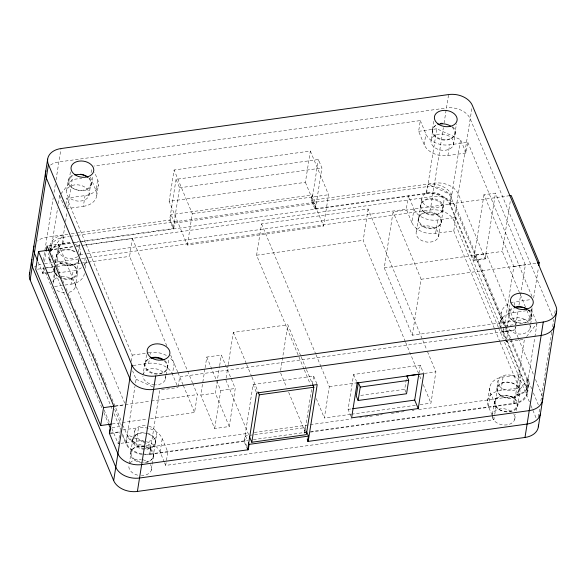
<?xml version="1.0" encoding="UTF-8"?>
<svg xmlns="http://www.w3.org/2000/svg" width="586" height="586" viewBox="0 0 586 586"><rect width="100%" height="100%" fill="white"/><g stroke="black" fill="none" stroke-linecap="round" stroke-linejoin="round"><path stroke-width="0.44" stroke-dasharray="2.93 2.2" d="M43.291 260.411L53.209 197.76M54.059 192.391L55.333 184.341M56.044 179.865L61.01 148.544M43.708 266.96L42.727 273.12L54.234 271.516L54.93 267.113M44.543 261.671L46.074 251.987M48.228 272.827L42.917 273.567L43.767 268.198L102.14 408.435M49.656 248.347L50.081 245.659M50.162 250.5L50.586 247.812M54.234 271.516L49.407 259.92L49.978 256.346M50.828 250.976L63.427 235.067A19.118 13.449 9 0 0 50.828 250.976L57.633 208.015M58.336 203.54L59.611 195.49L72.21 179.58L81.732 178.254M111.933 408.589L50.198 260.287L50.484 258.492M54.337 268.117L54.623 266.33M55.333 261.854L56.468 254.69M66.672 190.26L68.372 179.521M55.633 262.711L58.556 244.223L47.935 245.702M53.421 283.148L54.981 273.303L54.425 271.963L54.989 268.388M54.989 269.377L53.004 281.903A11.471 8.072 9 0 1 60.072 276.687M69.163 179.88L70.437 171.823M57.567 255.13L58.703 247.973M65.896 204.389L66.885 198.127L85.051 195.599A19.118 13.449 9 0 0 97.65 179.69L94.522 172.159M49.773 251.255A19.118 13.449 9 0 1 62.006 244.01L64.987 225.222M65.551 221.64L66.965 212.689M67.822 207.319L72.21 179.58M50.564 251.614A19.118 13.449 9 0 1 62.797 244.377L63.933 237.213L69.338 236.458M64.965 285.038L71.023 284.195L73.147 270.769A19.118 13.449 9 0 0 81.483 267.714M59.611 195.49L65.185 208.865L83.351 206.338L85.051 195.599M78.473 252.222L79.894 243.271M91.094 172.57L91.797 168.094M76.561 273.515A11.471 8.072 9 0 0 62.109 262.792A11.471 8.072 9 0 0 57.684 276.145A11.471 8.072 9 0 0 76.561 273.515L78.685 260.089M88.896 195.658A11.471 8.072 9 0 0 74.444 184.927A11.471 8.072 9 0 0 70.012 198.288A11.471 8.072 9 0 0 88.896 195.658L90.596 184.912M79.879 255.906L80.304 253.218M75.228 287.301L77.352 273.874M91.387 185.279L92.947 175.434M84.047 265.597L85.461 256.653M83.351 206.338A19.118 13.449 9 0 0 95.95 190.428L97.65 179.69M85.219 268.227L86.494 260.177A19.118 13.449 9 0 1 84.362 265.062M96.697 195.739L98.397 185M166.805 345.821L129.579 256.382L132.414 238.48L81.864 245.527M164.285 462.068L160.11 452.033A19.118 13.449 9 0 0 136.37 441.185L118.204 443.712L118.907 439.244M119.053 438.343L120.328 430.292M131.242 361.379L132.231 355.116L66.885 198.127M142.259 454.472A19.118 13.449 9 0 1 125.895 443.668L134.97 386.394M135.534 382.812L136.106 379.237L132.619 370.872M141.856 453.806A19.118 13.449 9 0 1 126.32 443.141L127.448 435.984L123.272 425.949M169.127 201.328L174.093 170.006L310.353 151.027L328.548 194.735L323.589 226.057L187.322 245.036L169.127 201.328L305.394 182.349L310.353 151.027M130.825 451.865L132.956 438.438M144.859 363.269L143.16 374.007A11.471 8.072 9 0 1 152.382 368.55A11.471 8.072 9 0 1 163.934 373.157M129.264 463.863L131.249 451.337A11.471 8.072 9 0 1 144.918 446.32M145.284 362.734L146.559 354.684M133.681 437.984L134.817 430.827M176.056 179.338L169.61 220.058L173.134 228.533L179.587 187.813L176.056 179.338L318.374 159.517L321.904 167.992L315.458 208.711L311.928 200.236L318.374 159.517M80.077 241.498L173.742 228.452L170.218 219.977L171.068 214.608L312.17 194.955L315.7 203.423L314.85 208.792L426.586 193.234A19.118 13.449 9 0 1 450.319 204.082L473.81 260.499L485.311 258.895L486.168 253.526L474.66 255.13L473.81 260.499M136.37 441.185L138.494 427.758A19.118 13.449 9 0 1 162.234 438.606L167.801 451.989L165.677 465.416L493.917 419.693L494.628 415.218M133.132 365.496L148.705 363.327L149.555 357.958M150.119 354.376L150.404 352.582A19.118 13.449 9 0 1 166.995 355.812M173.742 228.452L174.591 223.083L171.068 214.608M144.742 454.721A19.118 13.449 9 0 0 149.635 454.516L159.839 390.086L178.012 387.551M142.676 453.938A19.118 13.449 9 0 0 150.053 453.989L151.188 446.832L248.083 433.332M153.049 457.263L155.18 443.836M165.384 379.406L165.948 375.824M166.094 374.93L167.083 368.66M155.29 443.236L156.425 436.072M151.342 470.155L152.192 464.786M152.338 463.892L153.473 456.736M167.501 368.133L169.061 358.288M187.322 245.036L192.289 213.714L174.093 170.006M160.11 452.033L162.234 438.606M176.965 385.046L172.438 374.176L174.137 363.437A19.118 13.449 9 0 0 169.515 357.541M178.151 386.657L179.712 376.813L507.952 331.097L502.378 317.715A19.118 13.449 9 0 1 509.776 303.182M150.595 418.602L194.552 412.478L197.387 394.583L192.823 383.61M205.115 367.678L206.799 357.064L221.332 355.035L235.257 388.489L229.236 426.52L214.696 428.549L200.778 395.096L204.975 368.565M229.236 426.52L215.311 393.074L219.516 366.536M219.655 365.649L221.332 355.035M214.696 428.549L220.724 390.51L206.799 357.064M226.093 378.021L228.079 365.496M228.218 364.602L233.323 332.379L287.829 324.791L300.823 356.01M303.988 369.07L256.587 255.203L261.554 223.881L368.14 209.034L426.776 349.893M316.88 383.801L313.671 376.095L253.108 384.533L244.113 441.361L246.999 448.29M246.962 446.671L244.714 441.273L245.563 435.903L253.657 434.775M280.599 370.433L287.829 324.791M314.85 208.792L311.32 200.324L312.17 194.955M254.558 434.651L304.918 427.641L304.068 433.01L305.877 432.754M304.669 432.922L311.671 388.723M312.389 384.211L313.671 376.095M350.545 414.346L324.351 417.994L329.317 386.672L321.238 367.268M405.307 341.572L363.181 240.363L368.14 209.034M350.97 416.309L348.084 409.372L353.607 374.469L420.228 365.195L423.436 372.894M532.081 307.928L530.367 318.755L412.273 335.207L384.24 267.861L393.096 211.927L509.388 195.731M411.863 222.563L406.288 209.187L408.413 195.761L413.987 209.143L411.863 222.563A19.118 13.449 9 0 0 435.596 233.418L453.769 230.884L455.893 217.457L437.727 219.992A19.118 13.449 9 0 1 413.987 209.143M420.323 120.584L425.89 133.967A19.118 13.449 9 0 0 449.63 144.815L467.796 142.288L466.097 153.027L447.931 155.554A19.118 13.449 9 0 1 424.191 144.705L418.624 131.33L420.323 120.584L93.899 166.05M424.191 144.705L425.89 133.967M416.368 231.294L418.499 217.867M432.527 129.264L433.808 121.214M418.917 217.34L422.067 197.357M431.252 139.475L432.951 128.737M81.828 241.725L426.161 193.761L427.297 186.604A19.118 13.449 9 0 1 451.037 197.453L505.205 327.574M426.586 193.234L436.79 128.795L460.53 139.644L466.097 153.027M88.904 257.554L430.314 210L443.353 127.667M444.063 123.192L446.188 109.772M50.543 165.025A19.118 13.449 9 0 1 58.878 161.963L446.473 107.978L448.598 94.558M412.273 335.207L421.129 279.273L393.096 211.927M405.944 392.268L404.706 389.294L406.552 377.662M435.596 233.418L437.727 219.992M447.931 155.554L449.63 144.815M442.54 209.766A11.156 7.845 9 0 0 428.483 199.335A11.156 7.845 9 0 0 424.183 212.322A11.156 7.845 9 0 0 442.54 209.766L443.668 202.61A11.156 7.845 9 0 0 429.619 192.179A11.156 7.845 9 0 0 425.311 205.166A11.156 7.845 9 0 0 443.668 202.61M438.592 236.685A11.471 8.072 9 0 0 424.139 225.962A11.471 8.072 9 0 0 419.715 239.322A11.471 8.072 9 0 0 438.592 236.685L440.716 223.266A11.471 8.072 9 0 0 426.264 212.535A11.471 8.072 9 0 0 421.839 225.896A11.471 8.072 9 0 0 440.716 223.266M454.751 134.663L456.45 123.924M441.141 222.731A11.471 8.072 9 0 0 426.689 212.007A11.471 8.072 9 0 0 422.257 225.361A11.471 8.072 9 0 0 441.141 222.731L443.265 209.312A11.471 8.072 9 0 0 428.813 198.581A11.471 8.072 9 0 0 424.381 211.942A11.471 8.072 9 0 0 443.265 209.312M453.469 144.874A11.471 8.072 9 0 0 439.017 134.15A11.471 8.072 9 0 0 434.592 147.504A11.471 8.072 9 0 0 453.469 144.874L455.175 134.135M418.953 373.245L420.228 365.195M310.441 431.648L513.424 403.38A19.118 13.449 9 0 0 526.023 387.463L449.902 204.609L451.037 197.453M450.319 204.082L460.53 139.644M498.276 327.105L454.047 220.856L471.906 108.088M420.103 404.655L430.944 403.146L435.903 371.824L427.128 350.736M483.97 194.72L473.62 260.052L485.127 258.448L495.478 193.116L483.97 194.72L513.856 266.527L504.502 325.589M525.459 306.969L502.334 251.409L510.472 199.987M487.603 401L489.728 387.58M499.931 323.142L501.631 312.404M488.35 406.31L490.475 392.891A19.118 13.449 9 0 1 503.074 376.981L521.24 374.447L519.115 387.873L500.949 390.401A19.118 13.449 9 0 0 488.35 406.31L491.83 414.676M500.678 328.453L502.378 317.715M310.404 432.124L514.215 403.739A19.118 13.449 9 0 0 526.814 387.829L503.323 331.412L504.033 326.937M503.938 329.171L503.513 331.859L515.021 330.255L515.724 325.779M492.489 414.148L494.613 400.721M508.648 312.126L509.783 304.962M497.045 387.375L498.181 380.211M495.404 401.088L497.529 387.661M507.74 323.223L509.439 312.485M494.767 414.324L496.042 406.266L490.475 392.891M514.215 403.739L524.419 339.301L506.253 341.836L507.952 331.097M500.949 390.401L503.074 376.981M500.107 326.688A19.118 13.449 9 0 1 513.277 312.543L513.849 308.961M514.413 305.387L514.977 301.805L531.414 299.512M518.156 337.785L514.83 329.808L515.255 327.12M515.87 324.886L518.28 309.672M518.984 305.196L525.364 264.923L495.478 193.116M513.424 403.38L514.552 396.217A19.118 13.449 9 0 0 527.151 380.307L510.78 340.964M534.893 336.818L537.018 323.391L531.443 310.016L531.876 307.328M518.654 392.62A11.156 7.845 9 0 0 504.605 382.189A11.156 7.845 9 0 0 500.298 395.176A11.156 7.845 9 0 0 518.654 392.62L519.789 385.463A11.156 7.845 9 0 0 505.74 375.033A11.156 7.845 9 0 0 501.433 388.02A11.156 7.845 9 0 0 519.789 385.463M533.648 298.003L538.366 268.234M514.713 419.547L515.563 414.177M516.127 410.596L516.837 406.12A11.471 8.072 9 0 0 502.385 395.396A11.471 8.072 9 0 0 497.954 408.75A11.471 8.072 9 0 0 516.837 406.12M530.872 317.524L532.425 307.679M517.628 406.479A11.471 8.072 9 0 0 503.176 395.755A11.471 8.072 9 0 0 498.745 409.109A11.471 8.072 9 0 0 517.628 406.479L519.753 393.06A11.471 8.072 9 0 0 505.3 382.328A11.471 8.072 9 0 0 500.876 395.689A11.471 8.072 9 0 0 519.753 393.06M529.956 328.621L530.528 325.04M530.667 324.146L531.663 317.883M526.023 387.463L527.151 380.307M526.814 387.829L534.747 337.712M526.77 392.781L527.905 385.617M527.561 393.14L528.975 384.189M538.3 417.071L539.721 408.127M540.856 400.963L551.77 332.057M552.62 326.68L553.748 319.524M554.744 313.261L555.169 310.573M526.609 336.532L537.018 323.391M418.624 131.33L436.79 128.795M179.587 187.813L321.904 167.992M192.289 213.714L328.548 194.735M67.815 234.239L46.975 237.14A19.118 13.449 9 0 0 37.563 241.014M71.324 233.748L75.828 233.125M76.729 232.994L170.218 219.977M311.32 200.324L434.563 183.154A19.118 13.449 9 0 1 458.303 194.003L485.311 258.895M70.239 236.334L76.546 235.455M77.447 235.33L427.297 186.604M174.591 223.083L315.7 203.423M62.006 244.01L79.176 241.622M62.797 244.377L73.675 242.86M74.576 242.736L80.919 241.85M49.378 249.936L72.92 246.655M76.546 246.149L80.165 245.644M83.791 245.138L432.439 196.581A19.118 13.449 9 0 1 456.179 207.429L510.582 338.137M49.371 250.046L72.84 246.779M76.451 246.281L80.963 245.651M79.864 254.654L86.208 253.767M87.116 253.643L406.288 209.187M44.536 263.737L54.491 262.352M55.399 262.22L78.041 259.071M81.659 258.565L88.003 257.686M46.419 267.824L55.274 266.593M37.475 269.208L43.657 268.351M44.536 268.227L55.135 266.747M56.901 266.505L80.231 263.253M81.124 263.129L87.409 262.257M88.303 262.132L129.579 256.382M49.114 272.702L54.425 271.963M54.981 273.303L56.71 273.061M57.575 272.944L73.147 270.769M256.587 255.203L363.181 240.363M54.586 286.488L64.101 285.162M384.24 267.861L502.334 251.409M421.129 279.273L537.421 263.07M513.856 266.527L525.364 264.923M132.231 355.116L146.075 353.19M146.94 353.065L150.404 352.582M513.277 312.543L531.443 310.016M505.059 325.919L515.68 324.439L486.168 253.526M503.323 331.412L514.83 329.808M220.724 390.51L235.257 388.489M115.252 406.017L124.283 404.765M125.184 404.64L150.456 401.117M151.356 400.992L197.387 394.583M114.775 406.259L124.51 404.904M200.778 395.096L215.311 393.074M329.317 386.672L356.625 382.863M424.447 373.414L435.903 371.824M112.168 423.956L147.005 419.1M111.999 427.612L121.734 426.256M360.742 395.418L404.706 389.294M122.921 429.926L138.494 427.758M110.263 433.105L119.998 431.75M110.446 433.552L120.189 432.197M348.084 409.372L351.681 408.874M351.454 414.214L415.584 405.285M254.339 432.461L351.505 418.931M359.658 417.796L361.467 417.54M365.093 417.034L368.719 416.529M369.62 416.404L372.337 416.023M375.963 415.518L379.589 415.02M380.49 414.888L382.306 414.639M391.36 413.379L394.986 412.874M395.894 412.749L400.421 412.112M401.329 411.987L404.047 411.614M412.2 410.471L414.009 410.222M418.536 409.592L514.552 396.217M150.053 453.989L247.922 440.357M253.357 439.603L305.006 432.409M149.635 454.516L244.714 441.273M136.106 379.237L154.111 387.463M552.349 316.154L470.206 118.826A19.118 13.449 9 0 0 446.473 107.978M467.796 142.288L532.799 298.428M526.858 310.338L530.367 318.755M518.339 338.232L533.831 375.45M535.531 379.53L541.845 394.7A19.118 13.449 9 0 1 542.416 396.466M510.933 338.979L531.649 388.73M533.399 392.942L538.314 404.75M505.55 328.409L510.428 340.129M474.66 255.13L504.18 326.043M501.03 329.288L506.253 341.836M498.627 327.948L503.191 338.906M504.597 342.283L529.517 402.15M530.923 405.527L536.19 418.177M453.769 230.884L494.518 328.79M494.87 329.632L499.792 341.455M500.144 342.297L519.115 387.873M492.174 415.511L493.917 419.693M405.659 342.414L418.301 372.784M419.708 376.153L421.459 380.373M423.217 384.592L430.944 403.146M305.394 182.349L323.589 226.057M353.607 374.469L356.493 381.405M261.554 223.881L315.62 353.776M315.971 354.618L320.886 366.426M301.175 356.852L306.09 368.667M306.441 369.51L312.411 383.852M304.339 369.913L310.309 384.255M316.279 398.59L324.351 417.994M304.918 427.641L306.2 430.725M280.665 373.062L286.576 387.273M288.671 392.29L305.965 433.852M233.323 332.379L246.318 363.598M246.669 364.448L251.584 376.256M251.936 377.098L258.258 392.29M253.108 384.533L256.316 392.232M225.808 379.816L249.101 435.764M245.563 435.903L247.49 440.526M132.414 238.48L192.472 382.768M170.673 355.101L177.697 371.978M177.968 372.63L182.964 384.636M183.315 385.478L194.552 412.478M90.383 177.045L95.95 190.428M164.629 462.903L165.677 465.416M58.556 244.223L124.693 403.087M52.029 254.8L53.773 258.975M54.117 259.818L55.86 263.993M57.252 267.348L58.307 269.882M58.659 270.725L60.417 274.944M60.768 275.786L63.925 283.382M66.035 288.444L72.005 302.786M74.818 309.54L76.576 313.752M76.927 314.601L81.491 325.567M83.6 330.629L88.164 341.601M88.515 342.444L89.57 344.971M93.079 353.409L98.345 366.067M101.158 372.821L107.128 387.163M109.941 393.909L121.529 421.759M114.702 409.365L121.383 425.414M114.043 413.65L120.701 429.655M122.459 433.874L126.32 443.141M122.452 435.391L125.895 443.668M104.147 409.951L109.421 422.616M111.875 428.52L118.204 443.712M103.898 412.654L108.117 422.792M38.134 262.081L42.917 273.567M510.465 302.918A19.118 13.449 9 0 1 514.977 301.805M528.316 309.855A11.471 8.072 9 0 1 528.426 321.677A11.471 8.072 9 0 1 511.864 319.758A11.471 8.072 9 0 1 513.68 308.155M164.439 361.196A11.471 8.072 9 0 1 163.106 372.864A11.471 8.072 9 0 1 146.676 369.934A11.471 8.072 9 0 1 149.921 358.603M89.145 178.671A11.471 8.072 9 0 1 85.812 189.476A11.471 8.072 9 0 1 70.188 186.18A11.471 8.072 9 0 1 72.62 175.192M452.524 126.664A11.471 8.072 9 0 1 451.447 138.208A11.471 8.072 9 0 1 435.164 135.813A11.471 8.072 9 0 1 437.193 124.408M146.163 445.77A19.118 13.449 9 0 0 151.049 445.572L127.316 434.724A19.118 13.449 9 0 0 143.673 445.521M49.407 259.92A19.118 13.449 9 0 1 49.056 252.896M148.705 363.327A19.118 13.449 9 0 1 172.438 374.176M165.171 375.187A11.471 8.072 9 0 1 155.422 384.87M154.675 384.848A11.471 8.072 9 0 1 142.874 376.095M529.751 324.402A11.471 8.072 9 0 1 522.661 333.881A11.471 8.072 9 0 1 508.282 328.131M507.945 327.442A11.471 8.072 9 0 1 514.112 318.161A11.471 8.072 9 0 1 528.513 322.381M430.314 210A19.118 13.449 9 0 1 454.047 220.856M34.384 267.048A19.118 13.449 9 0 1 36.193 265.978M38.207 265.099A19.118 13.449 9 0 1 42.719 263.993M145.636 446.517A11.471 8.072 9 0 1 153.708 455.703A11.471 8.072 9 0 1 143.504 462.2M139.805 461.746A11.471 8.072 9 0 1 131.249 451.337M56.168 266.571A11.471 8.072 9 0 1 71.367 264.33A11.471 8.072 9 0 1 76.539 275.486A11.471 8.072 9 0 1 61.567 278.211M58.475 276.504A11.471 8.072 9 0 1 54.952 269.157M513.754 413.958A11.471 8.072 9 0 1 506.941 424.872A11.471 8.072 9 0 1 492.284 416.946M492.203 416.236A11.471 8.072 9 0 1 498.862 409.087A11.471 8.072 9 0 1 511.366 411.519M150.39 464.566A11.471 8.072 9 0 1 141.38 475.627M137.673 475.173A11.471 8.072 9 0 1 129.125 464.757M130.165 462.852A11.471 8.072 9 0 1 141.314 459.461M142.786 459.746A11.471 8.072 9 0 1 148.002 462.127M61.493 276.489A11.471 8.072 9 0 1 75.015 283.082A11.471 8.072 9 0 1 68.159 292.517M64.526 292.751A11.471 8.072 9 0 1 56.344 289.931M528.22 310.053A11.471 8.072 9 0 1 527.144 321.589A11.471 8.072 9 0 1 510.86 319.194A11.471 8.072 9 0 1 512.889 307.796M452.106 127.199A11.471 8.072 9 0 1 450.773 138.867A11.471 8.072 9 0 1 434.343 135.93A11.471 8.072 9 0 1 437.588 124.606M164.856 360.661A11.471 8.072 9 0 1 163.523 372.337A11.471 8.072 9 0 1 147.093 369.4A11.471 8.072 9 0 1 150.346 358.075M88.742 177.807A11.471 8.072 9 0 1 87.409 189.476A11.471 8.072 9 0 1 70.979 186.546A11.471 8.072 9 0 1 74.224 175.214M84.369 273.596A19.118 13.449 9 0 1 71.023 284.195M145.921 447.272A11.471 8.072 9 0 1 153.246 456.494A11.471 8.072 9 0 1 143.087 462.735M142.347 462.713A11.471 8.072 9 0 1 130.59 452.897A11.471 8.072 9 0 1 144.493 446.854M144.471 449.286A11.471 8.072 9 0 1 133.879 436.687A11.471 8.072 9 0 1 153.459 437.281A11.471 8.072 9 0 1 145.211 449.308M78.971 258.001A11.471 8.072 9 0 1 65.024 265.106A11.471 8.072 9 0 1 57.509 252.786A11.471 8.072 9 0 1 75.345 252.061M426.161 193.761A19.118 13.449 9 0 1 449.902 204.609M50.198 260.287A19.118 13.449 9 0 1 49.451 254.969M79.169 260.374A11.156 7.845 9 0 1 64.042 264.682A11.156 7.845 9 0 1 59.069 252.727A11.156 7.845 9 0 1 75.924 252.573M146.969 433.113A11.156 7.845 9 0 1 155.517 442.232A11.156 7.845 9 0 1 144.881 448.532M144.156 448.473A11.156 7.845 9 0 1 133.425 439.244A11.156 7.845 9 0 1 145.54 432.834M74.7 244.032A11.156 7.845 9 0 1 79.711 254.485M77.616 256.617A11.156 7.845 9 0 1 58.908 252.068A11.156 7.845 9 0 1 71.99 243.095M148.8 426.139A11.156 7.845 9 0 1 156.652 435.076A11.156 7.845 9 0 1 146.734 441.39M144.566 441.229A11.156 7.845 9 0 1 134.582 431.823A11.156 7.845 9 0 1 146.676 425.678M151.188 446.832A19.118 13.449 9 0 1 146.295 447.03M143.812 446.781A19.118 13.449 9 0 1 127.448 435.984M50.762 251.357A19.118 13.449 9 0 1 63.933 237.213M528.228 378.878L515.629 394.788A19.118 13.449 9 0 0 528.228 378.878M451.74 195.131L428 184.282A19.118 13.449 9 0 1 451.74 195.131"/><path stroke-width="0.88" d="M29.373 274.585L47.656 159.143M30.12 279.903L48.411 164.454A19.118 13.449 9 0 1 61.01 148.544L448.598 94.558A19.118 13.449 9 0 1 472.338 105.407L555.88 306.097A19.118 13.449 9 0 1 543.281 322.007L524.99 437.456L137.402 491.442A19.118 13.449 9 0 1 113.662 480.593L30.12 279.903A19.118 13.449 9 0 1 29.769 272.871M49.371 250.046L38.544 251.555L35.709 269.457L100.682 425.553L111.281 424.074M46.213 251.108L47.056 245.827L113.889 406.384L109.56 433.677M100.682 425.553L103.517 407.651L38.544 251.555M113.662 480.593L131.953 365.144L48.411 164.454M137.402 491.442L155.686 376L543.281 322.007M247.636 449.836L256.639 393.008L317.202 384.57L308.199 441.397L307.24 439.09M108.469 423.641L110.227 427.861L109.377 433.23L117.918 453.747A19.118 13.449 9 0 0 141.658 464.595L248.244 449.748L249.094 444.378L248.449 442.84M312.763 384.694L313.818 387.229L306.302 434.658L251.797 442.254L259.312 394.817L258.258 392.29M306.522 431.494L308.441 436.116L307.591 441.485L529.246 410.61A19.118 13.449 9 0 0 542.665 398.246M356.625 382.863L358.383 382.621L356.259 396.041L358.112 400.502L406.559 393.755L408.691 380.329L406.831 375.868M358.112 400.502L360.244 387.082L358.383 382.621M418.228 408.567L423.751 373.67L357.138 382.944L351.607 417.847L418.228 408.567L414.698 400.099L418.807 374.139M538.798 265.531L539.223 262.821L511.19 195.475L509.388 195.731M538.344 426.857L556.627 311.415M537.421 263.07L539.223 262.821M103.517 407.651L114.351 406.149M259.312 394.817L313.818 387.229M407.717 375.751L419.166 374.154M360.244 387.082L408.691 380.329M352.582 408.75L414.698 400.099M249.094 444.378L308.441 436.116M249.438 436.577L251.797 442.254M247.6 448.209L248.244 449.748M37.504 260.58L34.376 253.049A19.118 13.449 9 0 1 34.025 246.025M45.928 170.848A19.118 13.449 9 0 0 46.279 177.873L129.821 378.571A19.118 13.449 9 0 0 153.561 389.419L541.149 335.434A19.118 13.449 9 0 0 554.503 324.834M514.501 307.826A11.471 8.072 9 0 1 527.166 309.093M151.239 358.207A11.471 8.072 9 0 1 162.586 359.87M80.568 174.218A11.471 8.072 9 0 1 87.255 176.891M440.716 123.412A11.471 8.072 9 0 1 442.174 123.28M538.417 425.099A19.118 13.449 9 0 1 524.99 437.456M31.9 259.444A19.118 13.449 9 0 0 32.252 266.476L115.794 467.174A19.118 13.449 9 0 0 139.527 478.022L527.122 424.037A19.118 13.449 9 0 0 540.468 413.438M155.686 376A19.118 13.449 9 0 1 131.953 365.144M514.354 307.247A11.471 8.072 9 0 1 526.968 309.1M438.233 124.393A11.471 8.072 9 0 1 450.854 126.246M150.983 357.856A11.471 8.072 9 0 1 164.161 360.104M75.535 174.818A11.471 8.072 9 0 1 88.047 177.25M514.112 306.727A11.471 8.072 9 0 0 532.996 304.097A11.471 8.072 9 0 0 518.544 293.374A11.471 8.072 9 0 0 514.112 306.727M150.749 357.335A11.471 8.072 9 0 0 169.632 354.706A11.471 8.072 9 0 0 155.173 343.982A11.471 8.072 9 0 0 150.749 357.335M74.634 174.482A11.471 8.072 9 0 0 93.511 171.852A11.471 8.072 9 0 0 79.059 161.128A11.471 8.072 9 0 0 74.634 174.482M437.998 123.873A11.471 8.072 9 0 0 456.875 121.243A11.471 8.072 9 0 0 442.423 110.512A11.471 8.072 9 0 0 437.998 123.873"/></g></svg>
